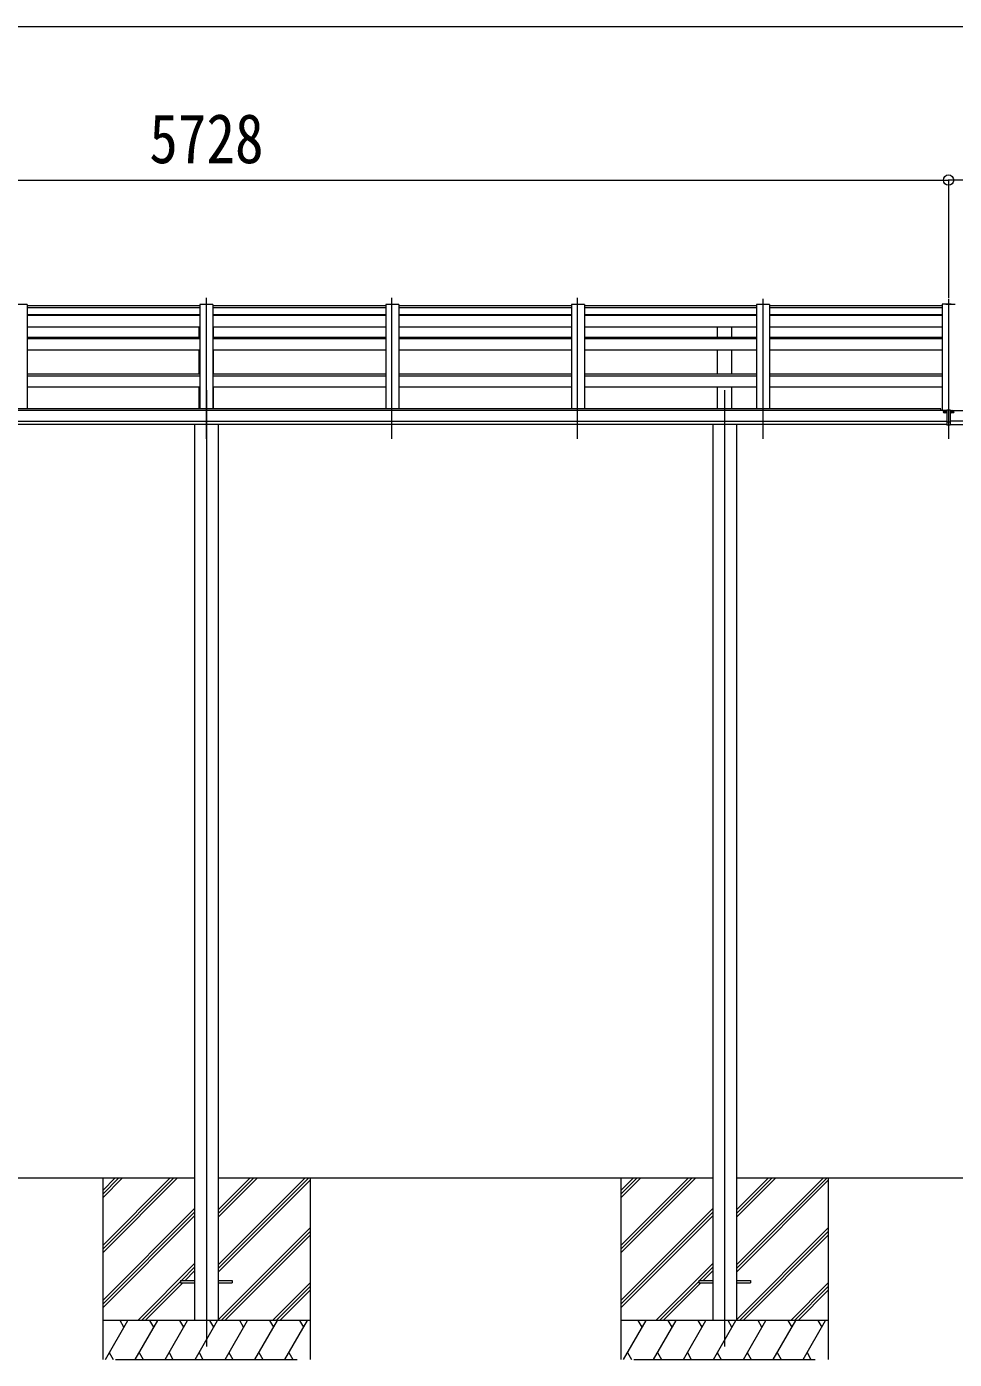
# Model space of a CAD drawing. Units: millimetres at full size, sheet at 1:40; details may follow other scales. Extents: x -11181 to 11305, y -7804 to 7716.
# Drawn here: x 88 to 3668, y -4439 to 701 of the extents above; entities that cross this region are included whole.
import ezdxf
from ezdxf.enums import TextEntityAlignment as Align

# ---------------------------------------------------------------- set-up
doc = ezdxf.new("R2010")
doc.units = ezdxf.units.MM
doc.header["$LTSCALE"] = 40
doc.header["$PDMODE"] = 32
doc.header["$PDSIZE"] = 40
for name, color, linetype, lineweight in [('0-0_0', 7, 'Continuous', 9), ('0-1_本体', 4, 'Continuous', 9), ('0-2_部品', 7, 'Continuous', 9), ('0-3_ELV2', 4, 'Continuous', 9), ('0-8_PARTS2', 2, 'Continuous', 9), ('0-A_寸法', 6, 'Continuous', 9)]:
    doc.layers.add(name, color=color, linetype=linetype, lineweight=lineweight)
doc.styles.add('ＭＳ ゴシック', font='')
doc.styles.get('ＭＳ ゴシック').set_extended_font_data('MS Gothic')

msp = doc.modelspace()

# ---------------------------------------------------------------- linework, layer by layer
at = {"layer": '0-0_0'}
for p, q in [((-1173.27, -3739.43), (736.33, -3739.43)), ((381.53, -3739.43), (381.53, -4439.43)), ((381.53, -4000.16), (642.26, -3739.43)), ((381.53, -4014.3), (656.41, -3739.43)), ((381.53, -4028.44), (670.55, -3739.43)), ((381.53, -3816.31), (458.41, -3739.43)), ((381.53, -3802.17), (444.27, -3739.43)), ((381.53, -3788.02), (430.13, -3739.43)), ((826.73, -4075.45), (1162.76, -3739.43)), ((826.73, -4089.6), (1176.91, -3739.43)), ((826.73, -3891.61), (978.91, -3739.43)), ((826.73, -3877.47), (964.77, -3739.43)), ((826.73, -3863.32), (950.63, -3739.43)), ((826.73, -3739.43), (2736.33, -3739.43)), ((826.73, -4103.74), (1181.53, -3748.94)), ((1181.53, -3739.43), (1181.53, -4439.43)), ((2381.53, -3739.43), (2381.53, -4439.43)), ((2381.53, -4000.16), (2642.26, -3739.43)), ((2381.53, -4014.3), (2656.41, -3739.43)), ((2381.53, -4028.44), (2670.55, -3739.43)), ((2381.53, -3816.31), (2458.42, -3739.43)), ((2381.53, -3802.17), (2444.27, -3739.43)), ((2381.53, -3788.02), (2430.13, -3739.43)), ((2826.73, -4075.45), (3162.76, -3739.43)), ((2826.73, -4089.6), (3176.91, -3739.43)), ((2826.73, -3891.61), (2978.92, -3739.43)), ((2826.73, -3877.47), (2964.77, -3739.43)), ((2826.73, -3863.32), (2950.63, -3739.43)), ((2826.73, -3739.43), (4464.33, -3739.43)), ((2826.73, -4103.74), (3181.53, -3748.94)), ((3181.53, -3739.43), (3181.53, -4439.43)), ((381.53, -4212.29), (736.33, -3857.49)), ((381.53, -4226.43), (736.33, -3871.63)), ((381.53, -4240.57), (736.33, -3885.77)), ((2381.53, -4212.29), (2736.33, -3857.49)), ((2381.53, -4226.43), (2736.33, -3871.63)), ((2381.53, -4240.57), (2736.33, -3885.77)), ((826.73, -4287.59), (1181.53, -3932.79)), ((839.03, -4289.43), (1181.53, -3946.93)), ((2826.73, -4287.59), (3181.53, -3932.79)), ((2839.03, -4289.43), (3181.53, -3946.93)), ((853.18, -4289.43), (1181.53, -3961.07)), ((2853.18, -4289.43), (3181.53, -3961.07)), ((516.52, -4289.43), (736.33, -4069.62)), ((685.18, -4134.92), (736.33, -4083.76)), ((699.32, -4134.92), (736.33, -4097.9)), ((2516.52, -4289.43), (2736.33, -4069.62)), ((2685.18, -4134.92), (2736.33, -4083.76)), ((2699.32, -4134.92), (2736.33, -4097.9)), ((530.67, -4289.43), (681.53, -4138.56)), ((544.81, -4289.43), (690.32, -4143.92)), ((1037.02, -4289.43), (1181.53, -4144.92)), ((1051.17, -4289.43), (1181.53, -4159.06)), ((2530.67, -4289.43), (2681.53, -4138.56)), ((2544.81, -4289.43), (2690.32, -4143.92)), ((3037.02, -4289.43), (3181.53, -4144.92)), ((3051.17, -4289.43), (3181.53, -4159.06)), ((1065.31, -4289.43), (1181.53, -4173.2)), ((3065.31, -4289.43), (3181.53, -4173.2)), ((1181.53, -4289.43), (381.53, -4289.43)), ((391.82, -4439.43), (478.42, -4289.43)), ((463.42, -4315.41), (448.42, -4289.43)), ((507.29, -4439.43), (593.89, -4289.43)), ((578.89, -4315.41), (563.89, -4289.43)), ((622.76, -4439.43), (709.36, -4289.43)), ((694.36, -4315.41), (679.36, -4289.43)), ((738.23, -4439.43), (824.83, -4289.43)), ((809.83, -4315.41), (794.83, -4289.43)), ((853.7, -4439.43), (940.3, -4289.43)), ((925.3, -4315.41), (910.3, -4289.43)), ((969.17, -4439.43), (1055.77, -4289.43)), ((1025.77, -4289.43), (1040.77, -4315.41)), ((1084.64, -4439.43), (1171.25, -4289.43)), ((1141.25, -4289.43), (1156.25, -4315.41)), ((3181.53, -4289.43), (2381.53, -4289.43)), ((2391.82, -4439.43), (2478.42, -4289.43)), ((2463.42, -4315.41), (2448.42, -4289.43)), ((2507.29, -4439.43), (2593.89, -4289.43)), ((2578.89, -4315.41), (2563.89, -4289.43)), ((2622.76, -4439.43), (2709.36, -4289.43)), ((2694.36, -4315.41), (2679.36, -4289.43)), ((2738.23, -4439.43), (2824.83, -4289.43)), ((2809.83, -4315.41), (2794.83, -4289.43)), ((2853.7, -4439.43), (2940.3, -4289.43)), ((2925.3, -4315.41), (2910.3, -4289.43)), ((2969.17, -4439.43), (3055.78, -4289.43)), ((3025.77, -4289.43), (3040.77, -4315.41)), ((3084.64, -4439.43), (3171.25, -4289.43)), ((3141.25, -4289.43), (3156.25, -4315.41)), ((406.82, -4413.45), (421.82, -4439.43)), ((522.29, -4413.45), (537.29, -4439.43)), ((637.76, -4413.45), (652.76, -4439.43)), ((753.23, -4413.45), (768.23, -4439.43)), ((868.7, -4413.45), (883.7, -4439.43)), ((984.17, -4413.45), (999.17, -4439.43)), ((1099.64, -4413.45), (1114.64, -4439.43)), ((2406.82, -4413.45), (2421.82, -4439.43)), ((2522.29, -4413.45), (2537.29, -4439.43)), ((2637.76, -4413.45), (2652.76, -4439.43)), ((2753.23, -4413.45), (2768.23, -4439.43)), ((2868.7, -4413.45), (2883.7, -4439.43)), ((2984.17, -4413.45), (2999.17, -4439.43)), ((3099.64, -4413.45), (3114.64, -4439.43)), ((431.53, -4439.43), (1131.53, -4439.43)), ((2431.53, -4439.43), (3131.53, -4439.43))]:
    msp.add_line(p, q, dxfattribs=at)
at = {"layer": '0-1_本体'}
for p, q in [((90.53, -370.23), (40.53, -370.23)), ((90.53, -370.23), (90.53, -773.3)), ((90.53, -382.63), (756.53, -382.63)), ((90.53, -409.3), (756.53, -409.3)), ((756.53, -370.23), (756.53, -773.3)), ((806.53, -370.23), (756.53, -370.23)), ((806.53, -370.23), (806.53, -773.3)), ((806.53, -382.63), (1474.27, -382.63)), ((806.53, -409.3), (1474.27, -409.3)), ((1474.27, -370.23), (1474.27, -773.3)), ((1524.27, -370.23), (1474.27, -370.23)), ((1524.27, -370.23), (1524.27, -773.3)), ((1524.27, -382.63), (2190.27, -382.63)), ((1524.27, -409.3), (2190.27, -409.3)), ((2190.27, -370.23), (2190.27, -769.81)), ((2240.27, -370.23), (2190.27, -370.23)), ((2240.27, -370.23), (2240.27, -769.81)), ((2240.27, -382.63), (2904.53, -382.63)), ((2240.27, -409.3), (2904.53, -409.3)), ((2904.53, -370.23), (2904.53, -773.3)), ((2954.53, -370.23), (2904.53, -370.23)), ((2954.53, -370.23), (2954.53, -773.3)), ((2954.53, -382.63), (3620.53, -382.63)), ((2954.53, -409.3), (3620.53, -409.3)), ((3620.53, -369.63), (3620.53, -780.21)), ((3655.83, -369.63), (3620.53, -369.63)), ((3635.23, -369.63), (3670.53, -369.63)), ((90.53, -411.92), (756.53, -411.92)), ((90.53, -456.66), (756.53, -456.66)), ((754.03, -495.61), (754.03, -456.93)), ((806.53, -411.92), (1474.27, -411.92)), ((806.53, -456.66), (1474.27, -456.66)), ((809.03, -495.61), (809.03, -456.93)), ((1443.87, -456.66), (1443.93, -456.66)), ((1524.27, -411.92), (2190.27, -411.92)), ((1524.27, -456.66), (2190.27, -456.66)), ((2240.27, -411.92), (2904.53, -411.92)), ((2240.27, -456.66), (2904.53, -456.66)), ((2754.03, -495.61), (2754.03, -456.93)), ((2809.03, -495.61), (2809.03, -456.93)), ((2954.53, -411.92), (3620.53, -411.92)), ((2954.53, -456.66), (3620.53, -456.66)), ((90.53, -496.33), (756.53, -496.33)), ((90.53, -501.7), (756.53, -501.7)), ((806.53, -496.33), (1474.27, -496.33)), ((806.53, -501.7), (1474.27, -501.7)), ((1524.27, -496.33), (2190.27, -496.33)), ((1524.27, -501.7), (2190.27, -501.7)), ((2240.27, -496.33), (2904.53, -496.33)), ((2240.27, -501.7), (2904.53, -501.7)), ((2954.53, -496.33), (3620.53, -496.33)), ((2954.53, -501.7), (3620.53, -501.7)), ((90.53, -545.79), (756.53, -545.79)), ((754.03, -638.44), (754.03, -545.79)), ((806.53, -545.79), (1474.27, -545.79)), ((809.03, -638.44), (809.03, -545.79)), ((1524.27, -545.79), (2190.27, -545.79)), ((2240.27, -545.79), (2904.53, -545.79)), ((2754.03, -638.44), (2754.03, -545.79)), ((2809.03, -638.44), (2809.03, -545.79)), ((2954.53, -545.79), (3620.53, -545.79)), ((90.53, -638.44), (756.53, -638.44)), ((90.53, -645.34), (756.53, -645.34)), ((806.53, -638.44), (1474.27, -638.44)), ((806.53, -645.34), (1474.27, -645.34)), ((1524.27, -638.44), (2190.27, -638.44)), ((1524.27, -645.34), (2190.27, -645.34)), ((2240.27, -638.44), (2904.53, -638.44)), ((2240.27, -645.34), (2904.53, -645.34)), ((2954.53, -638.44), (3620.53, -638.44)), ((2954.53, -645.34), (3620.53, -645.34)), ((90.53, -688.89), (756.53, -688.89)), ((754.03, -773.3), (754.03, -688.89)), ((806.53, -688.89), (1474.27, -688.89)), ((809.03, -773.3), (809.03, -688.89)), ((1524.27, -688.89), (2190.27, -688.89)), ((2240.27, -688.89), (2904.53, -688.89)), ((2754.03, -773.3), (2754.03, -688.89)), ((2809.03, -773.3), (2809.03, -688.89)), ((2954.53, -688.89), (3620.53, -688.89)), ((3639.03, -779.84), (-2075.97, -779.84)), ((-2075.97, -821.35), (3639.03, -821.35)), ((3615.53, -773.3), (-2052.47, -773.3)), ((3615.53, -780.21), (3615.53, -773.5)), ((3652.03, -779.84), (9367.03, -779.84)), ((9367.03, -821.35), (3652.03, -821.35)), ((3639.03, -833.28), (-2075.97, -833.21)), ((736.33, -833.37), (736.33, -4289.45)), ((826.73, -833.37), (826.73, -4289.45)), ((2736.33, -833.37), (2736.33, -4289.45)), ((2826.73, -833.37), (2826.73, -4289.45)), ((3652.03, -833.28), (9367.03, -833.21))]:
    msp.add_line(p, q, dxfattribs=at)
at = {"layer": '0-2_部品', "color": 4}
for p, q in [((756.53, -375.72), (90.53, -375.72)), ((1474.27, -375.72), (806.53, -375.72)), ((2190.27, -375.72), (1524.27, -375.72)), ((2904.53, -375.72), (2240.27, -375.72)), ((3620.53, -375.72), (2954.53, -375.72)), ((681.53, -4134.92), (681.53, -4143.92)), ((681.53, -4134.92), (736.53, -4134.92)), ((681.53, -4143.92), (736.53, -4143.92)), ((826.53, -4134.92), (881.53, -4134.92)), ((826.53, -4143.92), (881.53, -4143.92)), ((881.53, -4134.92), (881.53, -4143.92)), ((2681.53, -4134.92), (2681.53, -4143.92)), ((2681.53, -4134.92), (2736.53, -4134.92)), ((2681.53, -4143.92), (2736.53, -4143.92)), ((2826.53, -4134.92), (2881.53, -4134.92)), ((2826.53, -4143.92), (2881.53, -4143.92)), ((2881.53, -4134.92), (2881.53, -4143.92))]:
    msp.add_line(p, q, dxfattribs=at)
at = {"layer": '0-3_ELV2'}
for p, q in [((3631.06, -785.01), (3631.06, -786.67)), ((3631.06, -785.91), (3632.06, -785.91)), ((3632.06, -786.67), (3632.06, -785.01)), ((3633.06, -785.77), (3634.06, -785.77)), ((3639.03, -777.33), (3639.03, -836.19)), ((3658.01, -785.77), (3657.01, -785.77)), ((3659.01, -785.01), (3659.01, -786.67)), ((3659.01, -785.91), (3660.01, -785.91)), ((3660.01, -786.67), (3660.01, -785.01)), ((3639.03, -823.03), (3652.03, -823.03))]:
    msp.add_line(p, q, dxfattribs=at)
for points in [[(3630.06, -784.87), (3629.06, -784.87), (3629.06, -785.77), (3630.06, -785.77)], [(3632.06, -783.97), (3632.06, -783.07), (3631.06, -783.07), (3631.06, -783.97)], [(3631.06, -786.67), (3631.06, -787.57), (3632.06, -787.57), (3632.06, -786.67)], [(3634.06, -785.77), (3634.06, -784.87), (3633.06, -784.87)], [(3639.03, -777.33), (3652.03, -777.33), (3652.03, -836.19), (3639.03, -836.19)], [(3657.01, -785.77), (3657.01, -784.87), (3658.01, -784.87)], [(3659.01, -783.97), (3659.01, -783.07), (3660.01, -783.07), (3660.01, -783.97)], [(3660.01, -786.67), (3660.01, -787.57), (3659.01, -787.57), (3659.01, -786.67)], [(3661.01, -784.87), (3662.01, -784.87), (3662.01, -785.77), (3661.01, -785.77)]]:
    msp.add_lwpolyline(points, dxfattribs=at)
for centre, major_axis in [((3631.56, -785.02), (5.9, 0)), ((3659.51, -785.02), (-5.9, 0))]:
    msp.add_ellipse(centre, major_axis=major_axis, ratio=0.9, dxfattribs=at)
for centre, major_axis, start_param, end_param in [((3631.56, -785.32), (5.9, 0), 6.2831853, 9.424778), ((3630.06, -783.97), (-1, 0), 1.5707963, 3.1415927), ((3630.06, -786.67), (1, 0), 6.2831853, 7.8539816), ((3630.06, -785.01), (1, 0), 6.2831853, 6.9023328), ((3633.06, -783.97), (1, 0), 3.1415927, 4.712389), ((3633.06, -785.01), (-1, 0), 5.6640378, 6.2831853), ((3633.06, -786.67), (-1, 0), 4.712389, 6.2831853), ((3659.51, -785.32), (-5.9, 0), 3.1415927, 6.2831853), ((3658.01, -783.97), (-1, 0), 1.5707963, 3.1415927), ((3658.01, -786.67), (1, 0), 6.2831853, 7.8539816), ((3658.01, -785.01), (1, 0), 6.2831853, 6.9023328), ((3661.01, -783.97), (1, 0), 3.1415927, 4.712389), ((3661.01, -785.01), (-1, 0), 5.6640378, 6.2831853), ((3661.01, -786.67), (-1, 0), 4.712389, 6.2831853)]:
    msp.add_ellipse(centre, major_axis=major_axis, ratio=0.9, start_param=start_param, end_param=end_param, dxfattribs=at)
at = {"layer": '0-8_PARTS2'}
for p, q in [((781.53, -889.36), (781.53, -345.52)), ((1497.53, -889.36), (1497.53, -345.52)), ((2213.53, -889.36), (2213.53, -345.52)), ((2929.53, -349.5), (2929.53, -889.36)), ((3645.53, -349.5), (3645.53, -889.36)), ((781.53, -700.56), (781.53, -4389.46)), ((2781.53, -700.56), (2781.53, -4389.46))]:
    msp.add_line(p, q, dxfattribs=at)
at = {"layer": '0-A_寸法'}
for p, q in [((-2102.46, 700.93), (9393.53, 700.93)), ((-2082.46, 109.14), (3645.53, 109.14)), ((3645.53, 109.14), (3645.53, -345.52)), ((9373.53, 109.14), (3645.53, 109.14))]:
    msp.add_line(p, q, dxfattribs=at)
msp.add_point((3645.53, 109.14), dxfattribs=at)

# ---------------------------------------------------------------- texts
at = {"layer": '0-A_寸法', "color": 7, "style": 'ＭＳ ゴシック', "width": 0.85}
msp.add_text('5728', height=190.6, dxfattribs=at).set_placement((561.54, 117.14), align=Align.BOTTOM_LEFT)

doc.saveas('drawing.dxf')
